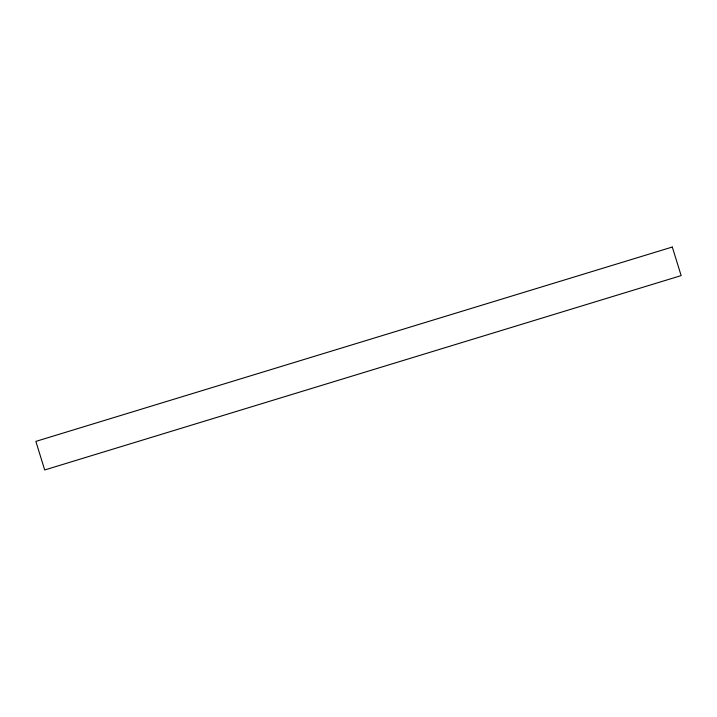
<?xml version="1.0" encoding="UTF-8"?>
<svg xmlns="http://www.w3.org/2000/svg" width="717" height="717" viewBox="0 0 717 717"><rect width="100%" height="100%" fill="white"/><g stroke="black" fill="none" stroke-linecap="round" stroke-linejoin="round"><path stroke-width="1.08" d="M672.304 247.033L35.85 441.394L44.696 469.967L681.15 275.606L672.304 247.033"/></g></svg>
